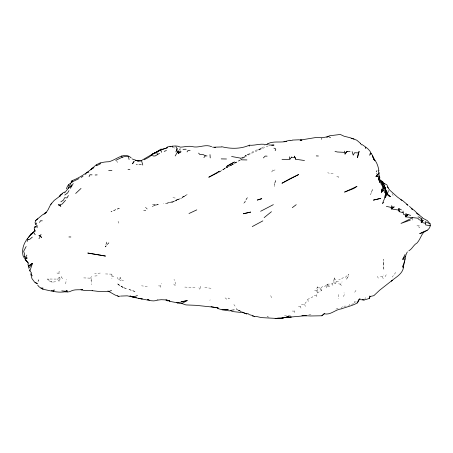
<?xml version="1.0" encoding="UTF-8"?>
<svg xmlns="http://www.w3.org/2000/svg" width="453" height="453" viewBox="0 0 453 453"><rect width="100%" height="100%" fill="white"/><g stroke="black" fill="none" stroke-linecap="round" stroke-linejoin="round"><path stroke-width="0.34" stroke-dasharray="2.27 1.7" d="M338.493 281.783L336.5 281.653L334.252 277.859L333.533 282.4L332.264 283.895L326.856 284.201L326.76 288.006L328.006 286.347L330.214 286.539L326.856 284.201L325.396 286.081L322.519 286.415L320.854 288.368L321.8 290.356L317.349 292.898L316.2 295.209L316.828 296.681M91.336 280.752L91.512 276.607L90.481 278.153L91.914 283.453L91.161 284.592M200.492 286.239L199.954 289.694L198.901 287.74M321.8 290.356L317.213 286.953L317.349 292.898L316.641 290.469L317.213 286.953L320.854 288.368M65.645 283.884L66.359 279.546M176.829 199.767L179.031 198.992L173.12 201.517L170.911 203.057C176.466 200.045 182.519 198.346 187.417 194.173L181.579 198.182L176.829 199.767L175.838 200.928L176.897 199.518M59.36 271.205L58.799 272.23L59.87 273.918L56.631 272.859M62.406 278.838L61.614 277.004L62.48 275.418M419.121 225.339L416.828 225.945L419.671 227.519L419.212 225.169M333.533 282.4L335.328 283.788L336.5 281.653M383.198 278.697L382.496 276.8L383.515 274.988M348.249 276.392L346.364 279.592L348.589 274.195L345.237 277.389L342.717 277.927L340.962 279.518L338.753 279.716M385.061 276.704L386.488 274.359M341.29 285.633L340.628 284.195L342.049 281.885M343.261 296.545L344.682 294.252L344.02 292.797M117.344 277.349L118.222 279.32L119.009 279.354L120.158 277.502L121.291 279.926L123.612 280.588M364.92 298.787L365.656 297.61M356.5 302.026L354.178 301.879L352.745 304.122L349.926 304.173L348.459 306.409M160.889 287.332L160.186 286.007L161.755 283.567M292.304 311.041L294.15 311.132L295.288 309.388M298.419 306.477L300.237 306.556L301.726 304.62L304.552 304.297L305.939 302.168L308.34 301.217L307.644 299.671L305.934 299.71M395.746 272.429L392.247 277.083M341.16 308.47L342.728 306.143L346.415 306.092M354.71 292.247L356.245 289.977L356.052 289.529M268.312 145.894L250.798 153.646L244.246 157.27L240.724 157.367L243.997 157.468L244.988 156.228M55.634 281.721L52.305 282.179L48.748 281.228L47.61 279.02L57.633 279.082L59.281 277.191L61.614 277.004M271.523 171.993L272.955 170.634M241.041 159.235L243.991 156.54L248.278 154.173L246.438 154.824L245.203 155.928L255.09 150.526L261.976 148.25L257.763 150.017L260.073 149.094L265.016 145.713M307.644 299.671L309.484 298.148L311.953 297.479L313.725 295.724L316.2 295.209M209.756 300.265L210.215 299.903M243.997 157.468L244.246 157.27L241.896 158.935M220.283 171.398L221.794 170.254M219.178 172.253L225.6 167.916L231.834 164.875M240.101 159.971L232.378 164.564M231.693 164.875L222.208 170.085L227.253 167.151M223.782 168.997L236.392 162.344M240.469 160L232.264 164.569M231.24 165.181L233.997 163.641M169.501 202.712L166.092 203.369L174.665 200.985L169.501 202.712L163.267 203.827M335.967 309.099L338.691 308.034M273.199 170.385L275.039 169.954M100.272 273.051L94.649 273.618M308.838 314.609L311.001 314.399M94.853 276.024L98.058 275.758M105.543 273.946L111.88 274.139L112.616 276.63L114.592 276.732M314.592 290.464L316.641 290.469M83.737 277.91L90.481 278.153M290.452 315.764L284.501 315.441M141.732 164.331L136.234 164.229L140.668 164.258M229.886 298.646L228.278 298.606L227.593 296.636M172.944 197.723L175.798 198.097M184.813 287.077L196.698 287.649M147.304 286.551L141.574 285.826M211.007 288.25L203.318 287.474M333.153 173.748L330.124 173.505L327.689 172.729M158.539 285.86L160.186 286.007M380.458 276.607L382.496 276.8M338.584 283.833L340.628 284.195M269.003 317.128L267.066 316.715L268.94 317.162M241.019 311.353L237.31 309.801L242.321 311.834M336.772 176.359L339.399 177.638L338.459 176.528M240.401 311.132L236.121 308.799L240.464 311.336M47.61 279.02L52.305 282.179M225.067 297.853L227.078 299.382M119.009 279.354L120.674 280.673L120.158 277.502M173.827 147.548L174.564 148.199M272.638 169.983L273.091 170.379M173.742 284.031L175.379 285.826L175.09 281.868L174.003 279.354M116.37 160.736L118.04 162.803M233.878 304.524L235.05 306.115M378.255 177.134L377.519 175.928L378.091 177.134M326.856 284.201L328.006 286.347M392.06 193.578L393.198 195.73M294.15 311.132L294.886 312.547M300.237 306.556L301.007 308.085M57.633 279.082L59.077 281.959L59.281 277.191L60.634 279.96M377.389 276.324L378.295 278.159M332.264 283.895L332.944 285.356M354.178 301.879L354.631 302.864M376.426 173.04L377.27 174.966M377.553 175.611L378.113 176.897M118.057 221.211L118.884 223.108L118.663 221.268M377.768 176.143L378.306 177.389M270.707 295.639L271.743 298.165M304.552 304.297L305.809 307.559M412.224 217.927L412.825 220.13M334.252 277.859L335.328 283.788M338.589 294.529L338.81 298.787M111.88 274.139L111.908 278.487M106.512 241.936L106.313 244.337L105.396 246.925L109.315 242.095L105.396 246.925L106.512 241.936M274.943 182.372L274.348 186.376L275.832 179.699L274.943 182.372M372.649 189.139L370.577 194.524L372.649 189.139M247.468 197.372L245.073 202.106L243.572 203.703L247.468 197.372M153.873 205.673L152.316 206.84L153.731 205.86L158.205 204.575L152.208 204.75L158.205 204.575L153.873 205.673M184.484 196.109L181.857 197.14L184.484 196.109M119.49 208.182L110.945 211.642L119.49 208.182M145.679 210.345L143.165 210.804L145.679 210.345M135.034 291.517L128.205 289.218L135.034 291.517M126.54 288.867L121.449 286.59L126.54 288.867M123.233 287.496L119.23 285.413L117.973 283.589L119.162 285.169L116.982 283.584L123.233 287.496M146.891 208.578L145.419 207.185L147.168 209.071L146.891 208.578M383.77 263.991L383.397 259.32L383.878 269.982L383.77 263.991"/><path stroke-width="0.68" d="M359.257 299.58L364.184 299.96L369.184 298.527L370.203 296.46L373.821 295.679L379.716 290.147L392.338 280.237L391.239 281.115C395.95 277.14 402.417 274.11 403.51 267.332L402.825 267.083C405.492 262.259 404.404 256.511 407.326 251.902M430.35 225.741L425.644 224.943L425.208 221.67L430.163 223.878C431.347 229.83 423.946 232.061 419.699 233.691L424.818 231.138C421.177 234.399 420.344 239.399 417.083 242.95C413.589 244.733 412.281 248.952 408.844 250.843M410.673 215.373L407.983 214.592L405.809 216.874L405.928 213.454L407.071 215.096L405.809 216.874L417.728 218.165L419.218 219.762L421.171 220.373L421.262 222.338L425.18 223.255M378.312 170.758L379.065 173.006L378.64 179.898L379.699 180.039L379.778 182.451L380.792 182.831L381.358 184.932L382.559 185.379L382.632 187.231L381.307 192.321L384.059 190.101L383.906 187.882L382.542 185.277M23.55 257.304C20.379 248.516 25.436 239.093 32.299 233.589M37.072 227.74L37.163 225.668L35.628 224.207L35.045 222.836L35.634 220.537L42.389 214.915L46.155 212.689M383.77 202.264L382.326 203.731L385.039 197.406L385.152 195.294M385.265 193.182L385.412 190.362L385.645 192.695L385.039 197.406L386.839 195.192L386.579 193.097L385.039 197.406M421.262 222.338L423.153 220.368L421.262 222.338L421.46 218.81L419.399 217.23L418.079 216.845M405.809 216.874L405.56 215.107L403.589 214.433L403.113 212.672L399.201 211.67L398.838 208.544L401.42 209.875M392.626 207.434L394.252 206.828L391.403 208.929L391.641 205.673L392.626 207.434L391.403 208.929L398.742 210.09M26.585 261.205L24.853 258.782L25.215 258.318L24.235 256.426L24.434 253.737L23.641 251.285L26.149 246.523M402.825 267.083L403.646 263.788M28.228 262.983L25.708 259.965L28.228 262.983L28.001 264.784L28.63 266.217L28.765 268.318L32.503 263.278L30.277 264.603L28.63 266.217L32.503 263.278L29.904 270.945L31.365 272.706L31.24 274.331L32.276 275.883M92.588 290.696L85.068 290.594L80.951 289.818L82.52 289.597C78.482 290.124 74.184 289.059 70.391 291.347C68.114 292.581 65.594 291.404 63.199 292.021C56.302 292.689 49.473 290.503 42.825 289.207L42.978 288.017L40.98 288.102L38.952 286.709L37.627 285.033M175.9 146.744L177.106 148.669L176.897 150.226L177.417 152.163L175.175 155.968M26.591 261.217L26.738 260.164M249.161 146.228L249.337 145.203C255.039 145.798 260.594 143.035 266.217 144.717M379.778 182.451L380.26 179.648M381.868 189.122L381.307 192.321L383.906 187.882M421.171 220.373L421.46 218.81L422.581 220.6M378.64 179.898L379.461 175.753L379.818 177.899L378.64 179.898L379.818 177.899M358.448 152.916L357.468 157.638L359.144 151.37L358.448 152.916L354.591 152.723L353.244 155.186L352.128 151.625M369.184 298.527L369.637 296.647M321.556 139.252L321.783 138.42M387.774 192.746L388.374 190.736M370.378 153.029L369.625 155.277L371.143 153.42C369.659 149.28 365.571 147.049 362.179 144.615M403.872 263.199L404.699 260.832M306.404 315.809L301.941 315.543L310.616 315.984L321.873 315.775L324.037 313.708C330.503 315.537 335.333 309.405 341.33 308.878C346.704 306.879 352.411 305.786 357.423 302.881L358.657 299.558M175.889 151.914L177.106 148.669M64.66 192.87L68.301 188.238L69.173 185.962L68.646 184.716L72.412 181.812L78.952 178.624M27.14 241.489L27.973 239.394L27.588 238.482M38.137 281.273L38.698 279.897M66.41 188.782L67.463 186.194L68.646 184.716M177.842 152.185L178.329 150.991L179.586 152.083L181.098 151.738L178.386 153.465L177.842 152.185L177.417 152.163M40.215 236.206L38.93 235.543L41.642 237.383L40.215 236.206L41.03 234.326M89.077 176.602L89.954 174.756L92.044 174.858M405.418 258.991L402.706 259.28L405.039 254.524M25.923 256.845L26.852 255.073M38.986 238.674L39.615 237.508M344.54 151.138L345.016 154.065L346.001 152.242L347.117 151.421L350.067 151.596M35.991 226.319L34.779 226.902L34.218 227.927L34.49 230.775L33.635 232.355L32.735 233.108L32.35 232.893L31.427 234.546L30.951 234.003L28.613 237.338M59.7 205.09L58.227 204.739L60.883 206.268L59.7 205.09L59.943 204.643L62.135 204.093L65.56 200.294M357.423 302.881L359.971 298.402M68.975 190.611L67.593 192.995L64.762 195.05M376.262 171.812L376.93 170.662M39.513 222.463L40.515 220.758L42.282 220.821M70.362 188.346L73.222 183.567M68.409 195.566L66.993 197.916L64.666 197.678L63.409 200.152L60.861 201.834M275.158 150.623L275.792 149.654L275.322 148.556L273.929 148.159M187.066 151.908L188.108 150.368L190.096 150.56M72.01 180.673L71.025 182.112L72.412 181.812L72.01 180.673C79.411 177.91 85.996 173.38 92.118 168.578M50.793 204.36L54.201 200.402L60.283 195.866M51.75 203.176C48.969 206.217 48.675 210.894 44.96 213.221M32.735 233.108L34.479 230.849M144.145 159.79C147.015 158.159 150.396 156.936 152.265 154.054L156.704 152.497L160.883 149.133L162.735 149.297L166.081 148.188L167.718 146.834C172.044 146.466 176.291 144.92 180.47 147.168C184.518 147.015 188.476 145.589 192.548 146.67C199.026 148.239 205.52 143.771 211.619 146.732M345.016 154.065L347.117 151.421M282.021 159.309L286.426 159.677L289.937 159.145L291.438 157.27L294.926 157.418L295.741 159.252L304.49 160.515M378.906 172.95L375.899 176.71L379.065 173.006M203.895 157.604L205.317 155.826L207.027 155.934M59.983 195.973L61.387 194.246L62.457 193.878M92.259 168.125L92.61 168.352L93.981 167.565L92.259 168.125L90.911 169.784L92.186 168.709M179.586 152.083L178.386 153.465L178.329 150.991M36.2 226.472L35.402 227.366L34.779 226.902M402.706 259.28L405.435 256.211M44.094 214.144L45.232 212.87L46.291 212.514M61.387 194.246L59.201 196.653L62.984 192.859L64.553 191.993M85.504 174.354L86.229 173.561M177.887 302.327L176.557 302.576L180.543 303.572L181.829 303.516L187.231 300.588L177.825 302.887L169.841 301.364L169.682 300.679L165.911 299.982L167.814 300.849L168.29 300.345M252.395 315.979L254.28 316.709L254.597 316.375M131.257 157.989C124.332 151.047 115.962 160.26 108.748 161.744C102.695 161.902 96.404 163.188 92.61 168.352M35.628 224.207L36.784 223.018M263.38 157.921L265.181 156.087L267.106 156.149M53.171 291.319L54.53 289.954L51.353 290.741M75.679 193.465L81.025 188.437M140.56 161.053C146.919 157.355 153.12 153.544 159.683 150.39M151.008 155.651L154.49 152.854L156.211 152.231M180.186 148.788L179.682 149.224L180.113 150.237M32.316 237.123L29.575 239.456L27.973 239.394M157.276 151.619L158.743 150.402L160 150.079M264.133 217.644L271.449 211.704M35.634 220.537L37.803 218.788M321.873 315.775L324.501 313.708M292.304 207.661L296.228 204.682M157.706 151.415L162.735 149.297L161.755 149.609M65.255 291.783L67.016 290.667L67.157 291.936M68.301 188.238L71.733 186.064L70.198 183.284M159.558 153.357L155.079 155.996L152.984 155.945L152.644 155.136M81.144 177.412L82.99 176.291M266.517 144.581C272.417 140.3 279.937 143.131 286.528 141.296M154.422 153.386L155.606 152.706M407.071 215.096L407.983 214.592M252.242 226.591L262.848 220.883M260.622 211.279L273.335 204.654M161.823 149.473L167.661 147.74M30.951 234.003L32.14 233.403M115.747 160.351C119.773 158.59 123.771 155.685 128.386 156.415L129.099 159.535M412.473 217.859L401.007 223.408L410.356 220.084M157.803 299.875C154.643 301.619 150.6 300.826 147.31 299.778L148.794 299.586L149.054 300.407M188.98 213.533L196.783 209.875M326.647 137.129L329.563 135.775L340.322 134.462L344.07 136.223L350.299 137.757L356.817 140.215L360.537 143.403M111.534 290.379L109.303 291.392L97.797 291.33L92.146 290.662M32.35 232.893L33.635 232.355L35.181 234.75M137.44 295.486L133.352 297.151L127.248 295.832L120.747 296.069M120.079 296.109L118.324 296.579L117.712 295.758M67.016 290.667L65.425 291.256L61.772 290.86M164.19 151.359L166.404 150.538M365.758 147.282L365.305 147.446L365.798 148.601M24.853 258.782L27.106 258.057L24.235 256.426M249.337 145.203C240.713 149.054 230.837 148.969 221.823 146.738M327.264 136.948L328.499 136.591L330.492 137.576M425.424 230.968L427.241 230.458M290.124 140.69L292.066 140.317M283.929 141.783L289.971 140.249M148.794 299.586L147.112 299.971L133.256 297.281M284.444 317.661L288.493 316.76L281.596 318.289L275.107 318.368M284.388 317.683L287.508 317.026L284.025 317.542M230.753 310.413L234.127 309.778M181.223 301.704L187.231 300.588M254.28 316.709L256.064 316.398L261.517 317.621L276.16 318.397M281.738 318.125L283.765 317.813L276.993 318.233M25.215 258.318L27.106 258.057M271.732 145.22L274.037 145.073L269.15 145.056M157.803 300.101L161.177 299.705L165.656 299.897L169.682 300.679L167.814 300.849M328.499 136.591L323.04 137.587L315.673 137.553L300.158 140.096L301.941 140.209L298.963 139.807L292.327 140.079M305.237 315.735L285.18 317.542M132.208 158.952L137.31 160.849L141.574 160.747L142.769 165.073M214.569 147.157L221.602 146.97M246.794 313.77L248.425 313.669M95.153 175.005L97.152 174.886M288.555 317.219L291.251 317.1L287.729 317.179M183.006 149.36L186.172 149.224M221.206 158.895L226.483 158.992M344.133 152.344L337.27 151.987L335.016 151.364M68.941 236.953L70.844 236.981M108.68 170.549L111.925 170.622M277.87 318.244L279.971 318.295M246.913 159.937L241.636 159.835L240.254 158.074L231.579 156.489M69.173 185.962L71.733 186.064M171.013 146.659L169.988 146.755M316.256 155.906L318.357 156.008M128.029 169.32L129.92 169.411M137.31 160.849L139.773 160.991M217.967 308.612L217.955 307.666L216.358 307.536C219.716 310.05 224.269 309.869 228.227 309.337L221.953 309.824L229.648 310.917M244.275 312.785L232.797 311.579L230.073 310.543M212.61 147.129L215.628 147.429M138.142 298.431L142.253 298.935L141.143 298.759M362.241 299.699L364.189 299.971M136.387 297.683L129.852 295.979M211.053 306.681L215.996 307.734M217.955 307.666L196.126 305.333L185.889 304.914L181.829 303.516M353.997 138.986L351.103 138.369L352.366 138.646M246.902 313.98L242.621 312.44M176.557 302.576L177.825 302.887M86.959 172.769L86.648 172.684L88.273 171.959L88.822 172.497M253.442 315.764L248.589 314.456M244.699 313.306L246.613 313.816M135.419 160.209L138.42 161.019M386.352 206.37L390.911 207.349L391.403 208.929M130.368 296.081L133.352 297.151L132.463 296.562M35.238 282.638L37.384 283.504L34.926 282.536L31.982 278.635L30.713 273.742M400.843 199.745L402.321 200.351L407.847 205.005M422.672 218.148L427.236 220.549L430.163 223.878M383.668 183.108L386.953 184.898M107.927 290.956L115.283 295.124L118.046 296.069L118.324 296.579M380.582 180.492L382.728 181.715L384.739 184.326M40.98 288.102L42.825 289.207M205.317 155.826L203.533 154.705L199.909 154.53L198.59 153.103M388.21 195.141L390.514 196.596C386.126 195.033 386.069 189.53 384.444 185.911L385.843 190.152M168.805 300.684L169.841 301.364M401.936 200.351L397.428 197.055L389.744 190.152L387.485 186.959M152.265 154.054L152.576 154.258M406.63 204.314L408.074 205.447M417.621 214.048L416.919 213.159L422.655 217.876M409.45 206.364L412.717 209.405M416.919 213.159L419.053 214.869M412.581 209.643L411.25 208.454L414.359 210.407L417.156 213.335M156.364 151.642L156.789 152.027M387.949 194.988L389.036 196.121M369.784 296.019L370.203 296.46M360.288 143.375L361.692 144.932M373.419 158.963L374.965 160.804M383.6 184.365L381.216 180.928L384.189 185.594L385.99 191.189L384.761 188.25L387.723 194.801M371.143 153.42L372.525 155.47L373.419 158.193L372.638 156.37M34.513 229.575L35.498 231.172M382.168 181.998L382.927 183.233M386.834 193.023L387.847 194.869L386.284 191.749M380.469 180.758L384.342 187.887M372.377 155.764L374.444 159.779L373.81 158.748C376.817 162.1 378.278 166.449 378.918 170.826M294.926 157.418L294.32 156.115L295.741 159.252M96.189 164.807L96.597 165.702L100.226 163.941L100.13 162.808M160.736 150.249L161.659 152.304M403.51 267.332L402.977 265.56M291.319 156.981L291.438 157.27M156.704 152.497L157.542 154.467M29.343 269.62L29.904 270.945M387.196 185.475L388.198 187.967M121.631 155.94L122.157 157.31M381.964 183.81L382.559 185.379M172.542 146.16L173.001 147.548M384.257 185.934L385.967 191.121M289.359 156.812L289.937 159.145M267.853 143.777L268.034 144.773M384.059 190.101L384.478 192.701M398.838 208.544L399.201 211.67M209.994 154.615L210.226 157.899M403.028 211.058L403.113 212.672M133.392 162.151L132.525 163.81L134.173 161.478L133.392 162.151M219.36 171.234L217.355 172.876L208.771 177.236L219.36 171.234M356.89 186.415L353.804 188.533L344.557 192.1L356.89 186.415M230.277 164.184L226.551 166.506L234.495 161.998L230.277 164.184M290.277 178.573L281.959 183.255L298.606 174.558L290.277 178.573M259.558 199.303L257.264 200.079L261.794 198.686L259.558 199.303M380.48 198.425L373.465 200.101L380.48 198.425M250.611 212.095L243.391 213.748L250.611 212.095M101.925 255.396L87.774 253.051L105.509 256.081L101.925 255.396"/></g></svg>
